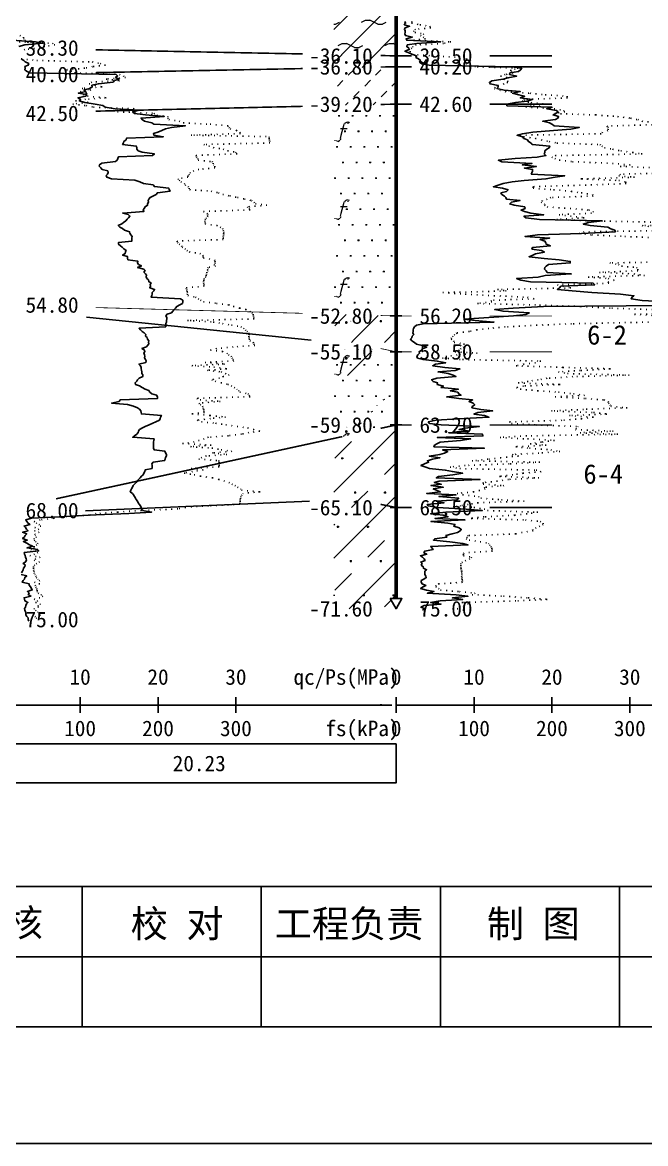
# Model space of a CAD drawing. Extents: x -37 to 3540, y -1485 to 297.
# Drawn here: x 2871.3 to 2951.3, y -1188 to -1044 of the extents above; entities that cross this region are included whole.
import ezdxf
from ezdxf.enums import TextEntityAlignment as Align

# ---------------------------------------------------------------- set-up
doc = ezdxf.new("R2010")
doc.units = 0
doc.linetypes.add('DOT', pattern=[6.35, 0, -6.35])
doc.layers.get('0').update_dxf_attribs({"linetype": 'CONTINUOUS'})
for name, color, linetype in [('CURVE', 200, 'CONTINUOUS'), ('FRAME', 7, 'CONTINUOUS'), ('HOLE', 41, 'CONTINUOUS'), ('RULER', 7, 'CONTINUOUS'), ('STRATUM', 241, 'CONTINUOUS')]:
    doc.layers.add(name, color=color, linetype=linetype)
doc.layers.add('HATCH', color=7, linetype='CONTINUOUS', lineweight=13)
doc.styles.add('ST', font='')
doc.styles.get('ST').set_extended_font_data('SimSun')
pattern_1 = [(45, (2352.4367, -1188), (-4.24264, 4.24264), [10, 0]), (45, (2353.4977, -1191.182), (-2.12132, 6.36396), [3, -3])]
pattern_2 = [(82.875, (2351.602, -1189.206), (0.0003693, 10.0001764), [0.08929, -80.53371]), (143.13, (2351.703, -1189.2818), (-29.999964, 20.0000536), [0.12627, -49.87373]), (172.875, (2351.8803, -1189.304), (-70.0002457, 9.9996603), [0.17857, -80.44443]), (206.565, (2352.0587, -1189.2147), (-9.999705, -9.999687), [0.19954, -22.16046]), (243.435, (2352.148, -1189.0363), (9e-06, -9.999696), [0.19954, -22.16146]), (255.964, (2352.2373, -1188.679), (-0.0002, -9.999501), [0.36813, -40.86287]), (255.964, (2352.5473, -1187.439), (-0.0002, -9.999501), [1.27838, -39.95262]), (255.964, (2352.6158, -1187.165), (-0.0002, -9.999501), [0.28235, -40.94865]), (216.87, (2352.806, -1186.9108), (-9.999982, -10.000018), [0.12627, -49.87373]), (243.435, (2352.705, -1186.9865), (9e-06, -9.999696), [0.19954, -22.16146]), (206.565, (2352.9845, -1186.8215), (-9.999705, -9.999687), [0.19954, -22.16046]), (172.875, (2353.1617, -1186.8437), (-70.0002457, 9.9996603), [0.17857, -80.44443]), (143.13, (2353.2627, -1186.9194), (-29.999964, 20.0000536), [0.12627, -49.87373]), (82.875, (2353.2516, -1187.008), (0.0003693, 10.0001764), [0.08929, -80.53371]), (0, (2352.107, -1187.66), (0, 10), [0.89286, -9.10714]), (0, (2352.4617, -1188), (1, 2), [0, -1.75]), (0, (2352.4367, -1187.975), (1, 2), [0, -1.75]), (0, (2352.4367, -1188), (1, 2), [0, -1.75]), (0, (2352.4117, -1188), (1, 2), [0, -1.75]), (0, (2352.4367, -1188.025), (1, 2), [0, -1.75])]
pattern_3 = [(82.875, (2350.6005, -1190.6533), (0.000812, 22.000388), [0.19644, -177.17416]), (143.13, (2350.8228, -1190.82), (-65.99992, 44.000118), [0.2778, -109.7222]), (172.875, (2351.2126, -1190.8687), (-154.00054, 21.999253), [0.39285, -176.97775]), (206.565, (2351.605, -1190.672), (-21.99935, -21.99931), [0.439, -48.753]), (243.435, (2351.802, -1190.28), (2e-05, -21.99933), [0.439, -48.7552]), (255.964, (2351.998, -1189.494), (-0.00044, -21.998903), [0.8099, -89.8983]), (255.964, (2352.68, -1186.7656), (-0.00044, -21.998903), [2.81244, -87.89576]), (255.964, (2352.8307, -1186.163), (-0.00044, -21.998903), [0.6212, -90.087]), (216.87, (2353.2493, -1185.6037), (-21.99996, -22.00004), [0.2778, -109.7222]), (243.435, (2353.027, -1185.77), (2e-05, -21.99933), [0.439, -48.7552]), (206.565, (2353.642, -1185.407), (-21.99935, -21.99931), [0.439, -48.753]), (172.875, (2354.0317, -1185.456), (-154.00054, 21.999253), [0.39285, -176.97775]), (143.13, (2354.254, -1185.6228), (-65.99992, 44.000118), [0.2778, -109.7222]), (82.875, (2354.2296, -1185.8177), (0.000812, 22.000388), [0.19644, -177.17416]), (0, (2351.711, -1187.252), (0, 22), [1.9643, -20.0357]), (0, (2352.4917, -1188), (2.2, 4.4), [0, -3.85]), (0, (2352.4367, -1187.945), (2.2, 4.4), [0, -3.85]), (0, (2352.4367, -1188), (2.2, 4.4), [0, -3.85]), (0, (2352.3817, -1188), (2.2, 4.4), [0, -3.85]), (0, (2352.4367, -1188.055), (2.2, 4.4), [0, -3.85])]

# ---------------------------------------------------------------- blocks, each defined once
blk = doc.blocks.new('图签_A3长')
for p, q in [((0, 18), (-380, 18)), ((-119, 0), (-119, 18)), ((-96, 0), (-96, 18)), ((-73, 0), (-73, 18)), ((-50, 0), (-50, 18)), ((-320, 9), (0, 9)), ((-380, 0), (0, 0))]:
    blk.add_line(p, q)
at = {"style": 'ST'}
for s, p in [('审 核', (-129.99, 13.36)), ('校 对', (-106.8, 13.23)), ('工程负责', (-84.71, 13.23)), ('制 图', (-61.06, 13.23))]:
    blk.add_text(s, height=3.5, dxfattribs=at).set_placement(p, align=Align.MIDDLE_CENTER)
for tag, p in [('01＿单位名称', (-349.98, 8.36)), ('02＿工程名称', (-271.3, 5.16)), ('04＿工程编号', (-176.51, 4.65)), ('05＿日期', (-35.59, 4.65)), ('06＿图号', (-11.16, 4.91))]:
    blk.add_attdef(tag, text='', height=3.5, dxfattribs=at).set_placement(p, align=Align.MIDDLE_CENTER)
at = {"style": 'ST', "width": 0.85}
blk.add_attdef('03＿图件名称', text='', height=3, dxfattribs=at).set_placement((-205.49, 5.05), align=Align.MIDDLE_CENTER)
blk = doc.blocks.new('Arrow')
for points in [[(-3.984779, 0.348623), (0, 0), (-3.189535, 0)], [(-3.189535, 0), (0, 0), (-3.984779, -0.348623)]]:
    blk.add_solid(points)

msp = doc.modelspace()

# ---------------------------------------------------------------- hatches: boundary and pattern name
at = {"layer": 'HATCH'}
h = msp.add_hatch(dxfattribs=at)
h.set_pattern_fill('YNNT', color=251, style=0)
h.set_pattern_definition([(45, (2352.4367, -1188), (-2.12132, 2.12132), [10, 0]), (26.565, (2353.5108, -1188.2536), (5.999823, 5.999812), [0.567, -12.849]), (0, (2352.944, -1188.2536), (0, 6), [0.567, -5.433]), (26.565, (2350.8554, -1188), (5.999823, 5.999812), [0.567, -12.849]), (0, (2351.3625, -1187.7464), (0, 6), [0.567, -5.433]), (153.435, (2352.9438, -1188.2536), (-5.999818, -5e-06), [1.134, -12.2826]), (26.565, (2356.5108, -1185.2536), (5.999823, 5.999812), [0.567, -12.849]), (0, (2355.944, -1185.2536), (0, 6), [0.567, -5.433]), (26.565, (2353.8554, -1185), (5.999823, 5.999812), [0.567, -12.849]), (0, (2354.3625, -1184.7464), (0, 6), [0.567, -5.433]), (153.435, (2355.9438, -1185.2536), (-5.999818, -5e-06), [1.134, -12.2826])])
h.paths.add_polyline_path([(2919.28, -1034.71), (2911.28, -1035.66), (2911.28, -1048.15), (2919.28, -1048.32)])
h.paths.add_polyline_path([(2907.21, -1049.8), (2916.77, -1049.8), (2916.77, -1046.87), (2907.21, -1046.87)], flags=9)
h.paths.add_polyline_path([(2907.21, -1036.2), (2916.77, -1036.2), (2916.77, -1033.27), (2907.21, -1033.27)], flags=9)
h = msp.add_hatch(dxfattribs=at)
h.set_pattern_fill('FZNT', color=32, style=0)
h.set_pattern_definition(pattern_1)
h.paths.add_polyline_path([(2919.28, -1048.32), (2911.28, -1048.15), (2911.28, -1049.87), (2919.28, -1049.72)])
h.paths.add_polyline_path([(2907.21, -1051.2), (2916.77, -1051.2), (2916.77, -1048.27), (2907.21, -1048.27)], flags=9)
h.paths.add_polyline_path([(2907.21, -1049.8), (2916.77, -1049.8), (2916.77, -1046.87), (2907.21, -1046.87)], flags=9)
h = msp.add_hatch(dxfattribs=at)
h.set_pattern_fill('NZFT', color=52, style=0)
h.set_pattern_definition([(45, (2352.4367, -1188), (-6e-07, 6.999982), [0.9473, -8.9522]), (45, (2353.8367, -1186.6), (-6e-07, 6.999982), [0.9869, -8.9126]), (45, (2355.2367, -1185.2), (-6e-07, 6.999982), [1.06018, -8.83931]), (45, (2356.6367, -1183.8), (-6e-07, 6.999982), [0.94918, -8.95032]), (45, (2358.0367, -1182.4), (-6e-07, 6.999982), [1.0365, -8.86299]), (45, (2355.9367, -1188), (-6e-07, 6.999982), [1.01335, -8.88615]), (45, (2357.3367, -1186.6), (-6e-07, 6.999982), [1.07896, -12.12037]), (45, (2358.7367, -1185.2), (-6e-07, 6.999982), [0.99882, -8.90067]), (45, (2353.1367, -1183.8), (-4e-07, 6.999982), [1.05533, -8.844165]), (45, (2354.5367, -1182.4), (-4e-07, 6.999982), [1.0365, -8.86299])])
h.paths.add_polyline_path([(2919.28, -1049.72), (2911.28, -1049.87), (2911.28, -1054.7), (2919.28, -1054.52)])
h.paths.add_polyline_path([(2907.21, -1056), (2916.77, -1056), (2916.77, -1053.07), (2907.21, -1053.07)], flags=9)
h.paths.add_polyline_path([(2907.21, -1051.2), (2916.77, -1051.2), (2916.77, -1048.27), (2907.21, -1048.27)], flags=9)
h = msp.add_hatch(dxfattribs=at)
h.set_pattern_fill('FS', color=142, style=0)
h.set_pattern_definition(pattern_2)
h.paths.add_polyline_path([(2919.28, -1054.52), (2911.28, -1054.7), (2911.28, -1081.49), (2919.28, -1081.72)])
h.paths.add_polyline_path([(2917.61, -1085.04), (2944.28, -1085.04), (2944.28, -1080.09), (2917.61, -1080.09)], flags=9)
h.paths.add_polyline_path([(2909.82, -1084.46), (2916.41, -1084.46), (2916.41, -1080.79), (2909.82, -1080.79)], flags=9)
h.paths.add_polyline_path([(2907.21, -1083.2), (2916.77, -1083.2), (2916.77, -1080.27), (2907.21, -1080.27)], flags=9)
h.paths.add_polyline_path([(2907.21, -1056), (2916.77, -1056), (2916.77, -1053.07), (2907.21, -1053.07)], flags=9)
h = msp.add_hatch(dxfattribs=at)
h.set_pattern_fill('FZNT', color=32, style=0)
h.set_pattern_definition(pattern_1)
h.paths.add_polyline_path([(2919.28, -1081.72), (2911.28, -1081.49), (2911.28, -1084.64), (2919.28, -1086.32)])
h.paths.add_polyline_path([(2917.61, -1085.04), (2944.28, -1085.04), (2944.28, -1080.09), (2917.61, -1080.09)], flags=9)
h.paths.add_polyline_path([(2909.82, -1084.46), (2916.41, -1084.46), (2916.41, -1080.79), (2909.82, -1080.79)], flags=9)
h.paths.add_polyline_path([(2907.21, -1087.8), (2916.77, -1087.8), (2916.77, -1084.87), (2907.21, -1084.87)], flags=9)
h.paths.add_polyline_path([(2907.21, -1083.2), (2916.77, -1083.2), (2916.77, -1080.27), (2907.21, -1080.27)], flags=9)
h = msp.add_hatch(dxfattribs=at)
h.set_pattern_fill('FS', color=32, scale=2.2, style=0)
h.set_pattern_definition(pattern_3)
h.paths.add_polyline_path([(2919.28, -1081.72), (2911.28, -1081.49), (2911.28, -1084.64), (2919.28, -1086.32)])
h.paths.add_polyline_path([(2917.61, -1085.04), (2944.28, -1085.04), (2944.28, -1080.09), (2917.61, -1080.09)], flags=9)
h.paths.add_polyline_path([(2909.82, -1084.46), (2916.41, -1084.46), (2916.41, -1080.79), (2909.82, -1080.79)], flags=9)
h.paths.add_polyline_path([(2907.21, -1087.8), (2916.77, -1087.8), (2916.77, -1084.87), (2907.21, -1084.87)], flags=9)
h.paths.add_polyline_path([(2907.21, -1083.2), (2916.77, -1083.2), (2916.77, -1080.27), (2907.21, -1080.27)], flags=9)
h = msp.add_hatch(dxfattribs=at)
h.set_pattern_fill('FS', color=142, style=0)
h.set_pattern_definition(pattern_2)
h.paths.add_polyline_path([(2919.28, -1086.32), (2911.28, -1084.64), (2911.28, -1097.45), (2919.28, -1095.72)])
h.paths.add_polyline_path([(2907.21, -1097.2), (2916.77, -1097.2), (2916.77, -1094.27), (2907.21, -1094.27)], flags=9)
h.paths.add_polyline_path([(2907.21, -1087.8), (2916.77, -1087.8), (2916.77, -1084.87), (2907.21, -1084.87)], flags=9)
h = msp.add_hatch(dxfattribs=at)
h.set_pattern_fill('SZFT', color=142, scale=2.2, style=0)
h.set_pattern_definition([(45, (2352.437, -1188), (-2e-06, 15.39996), [4.3383, -17.44058]), (45, (2358.625, -1181.777), (-2e-06, 15.39996), [4.38607, -17.39282]), (45, (2363.585, -1176.819), (-2e-06, 15.39996), [3.98994, -17.78894]), (26.565, (2352.437, -1180.3), (15.4, 15.4), [0.2123, -34.22315]), (36.8699, (2353.9767, -1178.76), (15.4, 15.4), [0.43504, -76.56496]), (315, (2360.137, -1172.653), (15.39996, 3e-06), [0.0727, -21.70617]), (26.565, (2360.137, -1188), (15.4, 15.4), [0.31845, -34.117]), (26.565, (2361.677, -1186.46), (15.4, 15.4), [0.2316, -34.20383]), (90, (2362.447, -1185.69), (-15.4, -1e-06), [0.0633, -15.3367]), (26.565, (2363.217, -1184.92), (15.4, 15.4), [0.2002, -68.6707]), (36.8699, (2364.7567, -1183.38), (15.4, 15.4), [0.24352, -76.75648]), (45, (2366.297, -1181.84), (-5e-07, 15.39996), [0.24005, -21.53884]), (315, (2367.648, -1180.195), (15.39996, 3e-06), [0.0727, -21.70617]), (36.8699, (2355.5167, -1177.22), (15.4, 15.4), [0.22493, -76.77507]), (53.1301, (2357.0567, -1175.68), (30.8, 46.2), [0.29564, -76.70436]), (53.1301, (2358.5967, -1174.14), (30.8, 46.2), [0.27774, -76.72226])])
h.paths.add_polyline_path([(2919.28, -1086.32), (2911.28, -1084.64), (2911.28, -1097.45), (2919.28, -1095.72)])
h.paths.add_polyline_path([(2907.21, -1097.2), (2916.77, -1097.2), (2916.77, -1094.27), (2907.21, -1094.27)], flags=9)
h.paths.add_polyline_path([(2907.21, -1087.8), (2916.77, -1087.8), (2916.77, -1084.87), (2907.21, -1084.87)], flags=9)
h = msp.add_hatch(dxfattribs=at)
h.set_pattern_fill('FZNT', color=32, style=0)
h.set_pattern_definition(pattern_1)
h.paths.add_polyline_path([(2919.28, -1095.72), (2911.28, -1097.45), (2911.28, -1104.7), (2919.28, -1106.32)])
h.paths.add_polyline_path([(2917.61, -1105.18), (2944.28, -1105.18), (2944.28, -1100.23), (2917.61, -1100.23)], flags=9)
h.paths.add_polyline_path([(2909.82, -1104.6), (2916.41, -1104.6), (2916.41, -1100.93), (2909.82, -1100.93)], flags=9)
h.paths.add_polyline_path([(2907.21, -1107.8), (2916.77, -1107.8), (2916.77, -1104.87), (2907.21, -1104.87)], flags=9)
h.paths.add_polyline_path([(2907.21, -1097.2), (2916.77, -1097.2), (2916.77, -1094.27), (2907.21, -1094.27)], flags=9)
h = msp.add_hatch(dxfattribs=at)
h.set_pattern_fill('FS', color=32, scale=2.2, style=0)
h.set_pattern_definition(pattern_3)
h.paths.add_polyline_path([(2919.28, -1095.72), (2911.28, -1097.45), (2911.28, -1104.7), (2919.28, -1106.32)])
h.paths.add_polyline_path([(2917.61, -1105.18), (2944.28, -1105.18), (2944.28, -1100.23), (2917.61, -1100.23)], flags=9)
h.paths.add_polyline_path([(2909.82, -1104.6), (2916.41, -1104.6), (2916.41, -1100.93), (2909.82, -1100.93)], flags=9)
h.paths.add_polyline_path([(2907.21, -1107.8), (2916.77, -1107.8), (2916.77, -1104.87), (2907.21, -1104.87)], flags=9)
h.paths.add_polyline_path([(2907.21, -1097.2), (2916.77, -1097.2), (2916.77, -1094.27), (2907.21, -1094.27)], flags=9)
h = msp.add_hatch(dxfattribs=at)
h.set_pattern_fill('FZNT', color=32, style=0)
h.set_pattern_definition(pattern_1)
h.paths.add_polyline_path([(2919.28, -1106.32), (2911.28, -1104.7), (2911.28, -1119.32), (2919.28, -1119.32), (2918.53, -1118.02), (2919.28, -1118.02)])
h.paths.add_polyline_path([(2907.21, -1120.8), (2916.77, -1120.8), (2916.77, -1117.87), (2907.21, -1117.87)], flags=9)
h.paths.add_polyline_path([(2907.21, -1107.8), (2916.77, -1107.8), (2916.77, -1104.87), (2907.21, -1104.87)], flags=9)
h = msp.add_hatch(dxfattribs=at)
h.set_pattern_fill('FS', color=32, scale=2.2, style=0)
h.set_pattern_definition(pattern_3)
h.paths.add_polyline_path([(2919.28, -1106.32), (2911.28, -1104.7), (2911.28, -1119.32), (2919.28, -1119.32), (2918.53, -1118.02), (2919.28, -1118.02)])
h.paths.add_polyline_path([(2907.21, -1120.8), (2916.77, -1120.8), (2916.77, -1117.87), (2907.21, -1117.87)], flags=9)
h.paths.add_polyline_path([(2907.21, -1107.8), (2916.77, -1107.8), (2916.77, -1104.87), (2907.21, -1104.87)], flags=9)

# ---------------------------------------------------------------- linework, layer by layer
at = {"layer": 'CURVE', "color": 30, "linetype": 'Continuous'}
for points in [[(2920.41, -1043.91), (2920.49, -1044.12), (2920.33, -1044.32), (2921, -1044.51), (2920.42, -1044.72), (2920.34, -1044.91), (2920.43, -1045.12), (2920.43, -1045.32), (2920.39, -1045.51), (2920.47, -1045.72), (2921.35, -1045.91), (2920.56, -1046.12), (2920.65, -1046.32), (2925, -1046.51), (2921.93, -1046.72), (2920.71, -1046.91), (2920.65, -1047.12), (2920.89, -1047.32), (2920.96, -1047.51), (2920.41, -1047.72), (2920.91, -1047.91), (2921.29, -1048.12), (2921.88, -1048.32), (2921.81, -1048.51), (2922.13, -1048.72), (2922.4, -1048.91), (2922.28, -1049.12), (2922.57, -1049.32), (2923.53, -1049.51), (2934.07, -1049.72), (2935.41, -1049.91), (2935.26, -1050.12), (2934.98, -1050.32), (2933.89, -1050.51), (2933.85, -1050.72), (2934.77, -1050.91), (2933.61, -1051.12), (2933, -1051.32), (2931.57, -1051.51), (2931.26, -1051.72), (2931.35, -1051.91), (2932.37, -1052.12), (2932.39, -1052.32), (2932.21, -1052.51), (2933.15, -1052.72), (2935.21, -1052.91), (2934.22, -1053.12), (2935.02, -1053.32), (2935.77, -1053.51), (2935.21, -1053.72), (2936.74, -1053.91), (2936.1, -1054.12), (2934.59, -1054.32), (2933.51, -1054.52), (2933.5, -1054.72), (2939.3, -1054.91), (2938.62, -1055.12), (2939.85, -1055.32), (2940.08, -1055.51), (2939.8, -1055.72), (2939.43, -1055.91), (2940.13, -1056.12), (2940.05, -1056.32), (2939.74, -1056.51), (2938.11, -1056.72), (2938.97, -1056.91), (2939.37, -1057.12), (2939.56, -1057.32), (2942.79, -1057.51), (2941.72, -1057.72), (2939.48, -1057.91), (2936.83, -1058.12), (2935.49, -1058.32), (2934.81, -1058.51), (2935.52, -1058.72), (2935.68, -1058.91), (2936.13, -1059.12), (2936.27, -1059.32), (2936.6, -1059.51), (2936.75, -1059.72), (2939, -1059.91), (2938.92, -1060.12), (2938.64, -1060.32), (2938.38, -1060.51), (2938.37, -1060.72), (2938.28, -1060.91), (2938.51, -1061.12), (2937.39, -1061.32), (2934.58, -1061.51), (2932.41, -1061.72), (2932.86, -1061.91), (2936.71, -1062.12), (2935.46, -1062.32), (2937.29, -1062.51), (2935.74, -1062.72), (2936.79, -1062.91), (2936.77, -1063.12), (2936.68, -1063.32), (2936.63, -1063.51), (2940.93, -1063.72), (2939.71, -1063.91), (2938.51, -1064.12), (2935.7, -1064.32), (2934.19, -1064.51), (2933.02, -1064.72), (2932.37, -1064.91), (2931.76, -1065.12), (2932.95, -1065.32), (2933.66, -1065.51), (2933.44, -1065.72), (2932.74, -1065.91), (2932.83, -1066.12), (2933.18, -1066.32), (2933.37, -1066.51), (2933.43, -1066.72), (2935.19, -1066.91), (2934.08, -1067.12), (2933.87, -1067.32), (2934.44, -1067.51), (2935.79, -1067.72), (2935.84, -1067.91), (2935.32, -1068.12), (2935.78, -1068.32), (2936.59, -1068.51), (2938.22, -1068.72), (2935.68, -1068.91), (2935.93, -1069.12), (2937.7, -1069.32), (2945.73, -1069.51), (2943.97, -1069.72), (2943.3, -1069.91), (2944.2, -1070.12), (2946.44, -1070.32), (2946.83, -1070.51), (2947.34, -1070.72), (2947.43, -1070.91), (2943.06, -1071.12), (2937.42, -1071.32), (2935.84, -1071.51), (2938.97, -1071.72), (2937.75, -1071.91), (2938.39, -1072.12), (2938.49, -1072.32), (2938.55, -1072.51), (2939.09, -1072.72), (2936.79, -1072.91), (2936.72, -1073.12), (2937.93, -1073.32), (2938.31, -1073.51), (2937.16, -1073.72), (2936.84, -1073.91), (2936.34, -1074.12), (2938.29, -1074.32), (2940.19, -1074.51), (2941.63, -1074.72), (2941.63, -1074.91), (2938.85, -1075.12), (2938.56, -1075.32), (2938.36, -1075.51), (2938.34, -1075.72), (2938.55, -1075.91), (2938.69, -1076.12), (2941.76, -1076.32), (2938.43, -1076.51), (2937.53, -1076.72), (2934.75, -1076.91), (2935.29, -1077.12), (2936.55, -1077.32), (2944.58, -1077.51), (2944.77, -1077.72), (2940.43, -1077.91), (2940.25, -1078.12), (2939.98, -1078.32), (2941.87, -1078.51), (2944.42, -1078.72), (2948.08, -1078.91), (2949.8, -1079.12), (2949.58, -1079.32), (2949.45, -1079.51), (2950.85, -1079.72), (2954.14, -1079.91)], [(2870, -1046.3), (2872.98, -1046.5), (2873.91, -1046.7), (2871.62, -1046.9), (2870.86, -1047.1)], [(2871.15, -1048.7), (2871.49, -1048.9), (2871.67, -1049.1), (2872.12, -1049.3), (2872.05, -1049.5), (2871.63, -1049.7), (2871.64, -1049.9), (2871.61, -1050.1), (2871.84, -1050.3), (2872.26, -1050.5), (2883.32, -1050.7), (2883.51, -1050.9), (2883.27, -1051.1), (2883.71, -1051.3), (2883.13, -1051.5), (2882.95, -1051.7), (2881.06, -1051.9), (2880.23, -1052.1), (2880.26, -1052.3), (2879.94, -1052.5), (2879.2, -1052.7), (2879.45, -1052.9), (2878.46, -1053.1), (2879.57, -1053.3), (2879.43, -1053.5), (2878.43, -1053.7), (2878.76, -1053.9), (2878.61, -1054.1), (2879.3, -1054.3), (2880.64, -1054.5), (2881.64, -1054.7), (2881.93, -1054.9), (2883.23, -1055.1), (2886.32, -1055.3), (2885.44, -1055.5), (2885.71, -1055.7), (2887.09, -1055.9), (2889.5, -1056.1), (2886.53, -1056.3), (2886.67, -1056.5), (2886.97, -1056.7), (2887.93, -1056.9), (2888.17, -1057.1), (2892.23, -1057.3), (2890.46, -1057.5), (2889.68, -1057.7), (2889.18, -1057.9), (2888.7, -1058.1), (2888.12, -1058.3), (2888.16, -1058.5), (2889.38, -1058.7), (2884.66, -1058.9), (2884.64, -1059.1), (2884.34, -1059.3), (2884.26, -1059.5), (2884.17, -1059.7), (2885.91, -1059.9), (2886, -1060.1), (2885.98, -1060.3), (2886.18, -1060.5), (2886.68, -1060.7), (2888.24, -1060.9), (2888, -1061.1), (2883.62, -1061.3), (2883.55, -1061.5), (2883.45, -1061.7), (2883.27, -1061.9), (2881.48, -1062.1), (2881.21, -1062.3), (2881.16, -1062.5), (2881.35, -1062.7), (2881.52, -1062.9), (2882.25, -1063.1), (2882.31, -1063.3), (2882.22, -1063.5), (2882.07, -1063.7), (2882.16, -1063.9), (2882.73, -1064.1), (2885.73, -1064.3), (2886.38, -1064.5), (2886.86, -1064.7), (2888.07, -1064.9), (2888.25, -1065.1), (2890.08, -1065.3), (2890.12, -1065.5), (2890.26, -1065.7), (2888.64, -1065.9), (2888.46, -1066.1), (2888.14, -1066.3), (2887.69, -1066.5), (2887.52, -1066.7), (2887.46, -1066.9), (2887.47, -1067.1), (2887.37, -1067.3), (2887.38, -1067.5), (2887.06, -1067.7), (2886.92, -1067.9), (2886.82, -1068.1), (2886.89, -1068.3), (2884.19, -1068.5), (2884.88, -1068.7), (2885.1, -1068.9), (2884.91, -1069.1), (2884.77, -1069.3), (2884.58, -1069.5), (2884.29, -1069.7), (2884.05, -1069.9), (2883.6, -1070.1), (2883.82, -1070.3), (2884.15, -1070.5), (2884.41, -1070.7), (2885.07, -1070.9), (2885.11, -1071.1), (2885.24, -1071.3), (2885.37, -1071.5), (2885.35, -1071.7), (2885.35, -1071.9), (2885.35, -1072.1), (2883.62, -1072.3), (2883.65, -1072.5), (2883.89, -1072.7), (2884.1, -1072.9), (2884.34, -1073.1), (2884.61, -1073.3), (2884.53, -1073.5), (2884.49, -1073.7), (2884.16, -1073.9), (2884.8, -1074.1), (2884.81, -1074.3), (2884.84, -1074.5), (2886.12, -1074.7), (2886.09, -1074.9), (2886.19, -1075.1), (2886.57, -1075.3), (2886.09, -1075.5), (2886.87, -1075.7), (2887.05, -1075.9), (2886.91, -1076.1), (2887.09, -1076.3), (2887.23, -1076.5), (2887.17, -1076.7), (2887.29, -1076.9), (2887.47, -1077.1), (2887.53, -1077.3), (2887.82, -1077.5), (2887.7, -1077.7), (2887.73, -1077.9), (2887.65, -1078.1), (2888.26, -1078.3), (2888.16, -1078.5), (2887.97, -1078.7), (2887.97, -1078.9), (2887.91, -1079.1), (2887.82, -1079.3), (2891.6, -1079.5), (2891.89, -1079.7), (2891.89, -1079.9), (2891.86, -1080.1), (2891.51, -1080.3), (2891.12, -1080.5), (2890.94, -1080.7), (2890.79, -1080.9), (2890.6, -1081.1), (2890.43, -1081.3), (2889.87, -1081.5), (2889.72, -1081.7), (2889.84, -1081.9), (2889.85, -1082.1), (2889.81, -1082.3), (2889.78, -1082.5), (2889.72, -1082.7), (2889.72, -1082.9), (2889.71, -1083.1), (2886.27, -1083.3), (2886.48, -1083.5), (2886.69, -1083.7), (2886.94, -1083.9), (2887.14, -1084.1), (2887.11, -1084.3), (2887.32, -1084.5), (2887.38, -1084.7), (2887.54, -1084.9), (2887.5, -1085.1), (2887.55, -1085.3), (2887.37, -1085.5), (2887.23, -1085.7), (2886.64, -1085.9), (2886.96, -1086.1), (2887.02, -1086.3), (2886.9, -1086.5), (2886.98, -1086.7), (2887.02, -1086.9), (2886.98, -1087.1), (2887.09, -1087.3), (2887.18, -1087.5), (2887.13, -1087.7), (2886.25, -1087.9), (2886.43, -1088.1), (2886.54, -1088.3), (2886.56, -1088.5), (2886.61, -1088.7), (2886.65, -1088.9), (2886.62, -1089.1), (2886.77, -1089.3), (2886.75, -1089.5), (2886.29, -1089.7), (2886.06, -1089.9), (2885.99, -1090.1), (2885.76, -1090.3), (2885.8, -1090.5), (2886.35, -1090.7), (2886.69, -1090.9), (2887.08, -1091.1), (2887.51, -1091.3), (2887.68, -1091.5), (2887.91, -1091.7), (2888.52, -1091.9), (2888.66, -1092.1), (2888.65, -1092.3), (2883.87, -1092.5), (2883.72, -1092.7), (2882.74, -1092.9), (2884.78, -1093.1), (2885.57, -1093.3), (2886.08, -1093.5), (2886.34, -1093.7), (2886.5, -1093.9), (2886.56, -1094.1), (2886.57, -1094.3), (2889.14, -1094.5), (2889.02, -1094.7), (2888.98, -1094.9), (2888.88, -1095.1), (2888.44, -1095.3), (2888.05, -1095.5), (2887.59, -1095.7), (2887.05, -1095.9), (2886.7, -1096.1), (2886.33, -1096.3), (2886.22, -1096.5), (2886.16, -1096.7), (2885.97, -1096.9), (2885.7, -1097.1), (2885.47, -1097.3), (2888.21, -1097.5), (2888.16, -1097.7), (2888.15, -1097.9), (2888.12, -1098.1), (2888.13, -1098.3), (2888.12, -1098.5), (2888.12, -1098.7), (2888.2, -1098.9), (2889.6, -1099.1), (2889.65, -1099.3), (2889.79, -1099.5), (2889.8, -1099.7), (2889.69, -1099.9), (2889.64, -1100.1), (2889.55, -1100.3), (2888.08, -1100.5), (2887.93, -1100.7), (2887.97, -1100.9), (2887.96, -1101.1), (2887.94, -1101.3), (2887.06, -1101.5), (2887.03, -1101.7), (2886.89, -1101.9), (2886.8, -1102.1), (2886.57, -1102.3), (2886.42, -1102.5), (2886.22, -1102.7), (2886.04, -1102.9), (2885.9, -1103.1), (2885.67, -1103.3), (2885.51, -1103.5), (2885.45, -1103.7), (2885.3, -1103.9), (2885.24, -1104.1), (2885.14, -1104.3), (2885.42, -1104.5), (2885.56, -1104.7), (2885.69, -1104.9), (2885.81, -1105.1), (2885.91, -1105.3), (2886.07, -1105.5), (2886.15, -1105.7), (2886.31, -1105.9), (2886.45, -1106.1), (2886.56, -1106.3), (2886.58, -1106.5), (2886.72, -1106.7), (2887.88, -1106.9), (2884.97, -1107.1), (2879.76, -1107.3), (2876.03, -1107.5), (2872.46, -1107.7), (2871.74, -1107.9), (2871.88, -1108.1), (2872.01, -1108.3), (2872.27, -1108.5), (2871.51, -1108.7), (2871.7, -1108.9), (2871.83, -1109.1), (2872.02, -1109.3), (2871.33, -1109.5), (2871.86, -1109.7), (2871.65, -1109.9), (2871.56, -1110.1), (2871.32, -1110.3), (2871.92, -1110.5), (2871.42, -1110.7), (2871.86, -1110.9), (2872.21, -1111.1), (2872.63, -1111.3), (2871.91, -1111.5), (2873.24, -1111.7), (2873.39, -1111.9), (2871.54, -1112.1), (2871.59, -1112.3), (2871.65, -1112.5), (2871.71, -1112.7), (2871.78, -1112.9), (2871.82, -1113.1), (2871.71, -1113.3), (2871.38, -1113.5), (2871.64, -1113.7), (2871.6, -1113.9), (2871.46, -1114.1), (2871.38, -1114.3), (2871.31, -1114.5), (2871.19, -1114.7)], [(2959.42, -1080.32), (2938.21, -1080.51), (2934.31, -1080.72), (2931.95, -1080.91), (2933.02, -1081.12), (2936.36, -1081.32), (2935.92, -1081.51), (2934.36, -1081.72), (2931.2, -1081.91), (2927.98, -1082.12), (2929.43, -1082.32), (2931.83, -1082.51), (2922.73, -1082.72), (2921.91, -1082.91), (2921.62, -1083.12), (2921.53, -1083.32), (2921.48, -1083.51), (2921.48, -1083.72), (2921.44, -1083.91), (2921.54, -1084.12), (2921.32, -1084.32), (2921.28, -1084.51), (2921.12, -1084.72), (2921.3, -1084.91), (2921.62, -1085.12), (2921.9, -1085.32), (2922.64, -1085.51), (2923.22, -1085.72), (2922.75, -1085.91), (2922.53, -1086.12), (2922.23, -1086.32), (2922.28, -1086.51), (2922.06, -1086.72), (2921.93, -1086.91), (2922.03, -1087.12), (2922.73, -1087.32), (2924.56, -1087.51), (2925.64, -1087.72), (2924.32, -1087.91), (2923.99, -1088.12), (2925.52, -1088.32), (2927.47, -1088.51), (2926.87, -1088.72), (2924.67, -1088.91), (2925.94, -1089.12), (2926.58, -1089.32), (2926.96, -1089.51), (2924.52, -1089.72), (2923.82, -1089.91), (2924.02, -1090.12), (2924.6, -1090.32), (2924.55, -1090.51), (2925.35, -1090.72), (2925.04, -1090.91), (2927.28, -1091.12), (2926.22, -1091.32), (2927.19, -1091.51), (2927.34, -1091.72), (2927.61, -1091.91), (2925.78, -1092.12), (2927.34, -1092.32), (2929.09, -1092.51), (2928.64, -1092.72), (2929.19, -1092.91), (2929.38, -1093.12), (2929.1, -1093.32), (2929.01, -1093.51), (2930.14, -1093.72), (2931.68, -1093.91), (2929.77, -1094.12), (2929.27, -1094.32), (2930.63, -1094.51), (2931.19, -1094.72), (2927.19, -1094.91), (2924.43, -1095.12), (2923.4, -1095.32), (2923.56, -1095.51), (2925.04, -1095.72), (2929.97, -1095.91), (2928.08, -1096.12), (2927.37, -1096.32), (2928.68, -1096.51), (2926.03, -1096.72), (2930.38, -1096.91), (2930.42, -1097.12), (2924.56, -1097.32), (2928.86, -1097.51), (2927.53, -1097.71), (2924.95, -1097.92), (2924.49, -1098.12), (2924.19, -1098.32), (2924.13, -1098.51), (2930.62, -1098.71), (2925.25, -1098.92), (2925.91, -1099.12), (2925.48, -1099.32), (2924.89, -1099.51), (2923.53, -1099.71), (2924.89, -1099.92), (2923.95, -1100.12), (2923.29, -1100.32), (2923.44, -1100.51), (2922.94, -1100.71), (2922.46, -1100.92), (2923.08, -1101.12), (2923.56, -1101.32), (2925.59, -1101.51), (2926.51, -1101.71), (2927.83, -1101.92), (2926.54, -1102.12), (2924.71, -1102.32), (2924.43, -1102.51), (2930.06, -1102.71), (2924.81, -1102.92), (2924.17, -1103.12), (2925.08, -1103.32), (2923.75, -1103.51), (2925.32, -1103.71), (2924.05, -1103.92), (2924.53, -1104.12), (2924.94, -1104.32), (2923.22, -1104.51), (2926.97, -1104.71), (2924.77, -1104.92), (2927.32, -1105.12), (2927.09, -1105.32), (2924.43, -1105.51), (2925.43, -1105.71), (2923.28, -1105.92), (2923.4, -1106.12), (2924.59, -1106.32), (2928.27, -1106.51), (2930.34, -1106.71), (2925.68, -1106.92), (2923.7, -1107.12), (2925.3, -1107.32), (2925.94, -1107.51), (2924.28, -1107.71), (2928.12, -1107.92), (2923.74, -1108.12), (2925.91, -1108.32), (2926.85, -1108.51), (2926.67, -1108.71), (2927.39, -1108.92), (2927.63, -1109.12), (2927.51, -1109.32), (2927.15, -1109.51), (2926.47, -1109.71), (2925.68, -1109.92), (2925.79, -1110.12), (2924.24, -1110.32), (2924.07, -1110.51), (2926.19, -1110.71), (2927.85, -1110.92), (2928.49, -1111.12), (2923.73, -1111.32), (2923.85, -1111.51), (2924.02, -1111.71), (2922.96, -1111.92), (2922.85, -1112.12), (2923.22, -1112.32), (2922.4, -1112.51), (2922.67, -1112.71), (2922.88, -1112.92), (2922.99, -1113.12), (2922.45, -1113.32), (2922.6, -1113.51), (2922.5, -1113.71), (2922.76, -1113.92), (2922.78, -1114.12), (2923.18, -1114.32), (2922.95, -1114.51), (2922.98, -1114.71), (2922.97, -1114.92), (2923.09, -1115.12), (2923.15, -1115.32), (2922.82, -1115.51), (2922.49, -1115.71), (2922.49, -1115.92), (2922.6, -1116.12), (2923.11, -1116.32), (2922.76, -1116.51), (2922.41, -1116.71), (2923.16, -1116.92), (2924.16, -1117.12), (2923.28, -1117.32), (2926.97, -1117.51), (2928.5, -1117.71), (2926.5, -1117.92), (2927.83, -1118.12), (2924.93, -1118.32), (2923.7, -1118.51), (2925.06, -1118.71), (2922.89, -1118.92), (2922.47, -1119.12), (2923.01, -1119.32), (2922.66, -1119.51)], [(2871.12, -1114.9), (2871.86, -1115.1), (2871.61, -1115.3), (2871.58, -1115.5), (2871.41, -1115.7), (2871.26, -1115.9), (2872.16, -1116.1), (2872.18, -1116.3), (2872.32, -1116.5), (2872.45, -1116.7), (2872.57, -1116.9), (2871.94, -1117.1), (2872.18, -1117.3), (2872.04, -1117.5), (2872.39, -1117.7), (2871.52, -1117.9), (2871.58, -1118.1), (2871.6, -1118.3), (2872, -1118.5), (2871.83, -1118.7), (2871.73, -1118.9), (2871.71, -1119.1), (2871.57, -1119.3), (2871.61, -1119.5), (2871.69, -1119.7), (2871.72, -1119.9), (2871.76, -1120.1), (2871.85, -1120.3), (2872.03, -1120.5), (2872.04, -1120.7), (2872.13, -1120.9)]]:
    msp.add_lwpolyline(points, dxfattribs=at)
at = {"layer": 'CURVE', "color": 100, "linetype": 'DOT', "ltscale": 0.1}
for points in [[(2921.28, -1043.91), (2921.27, -1044.12), (2922.33, -1044.32), (2923.6, -1044.51), (2923.72, -1044.72), (2921.76, -1044.91), (2921.52, -1045.12), (2921.69, -1045.32), (2922.83, -1045.51), (2922.4, -1045.72), (2922.77, -1045.91), (2923.03, -1046.12), (2921.54, -1046.32), (2926.29, -1046.51), (2925.37, -1046.72), (2921.84, -1046.91), (2921.45, -1047.12), (2921.29, -1047.32), (2920.96, -1047.51), (2921.08, -1047.72), (2921.05, -1047.91), (2921.27, -1048.12), (2923.84, -1048.32), (2927.34, -1048.51), (2928.29, -1048.72), (2928.85, -1048.91), (2928.65, -1049.12), (2928.31, -1049.32), (2927.19, -1049.51), (2929.69, -1049.72), (2935.28, -1049.91), (2934.01, -1050.12), (2934.02, -1050.32), (2934.24, -1050.51), (2933.29, -1050.72), (2932.69, -1050.91), (2933.71, -1051.12), (2933.14, -1051.32), (2933.62, -1051.51), (2933.6, -1051.72), (2933.13, -1051.91), (2932.25, -1052.12), (2932, -1052.32), (2931.9, -1052.51), (2932.58, -1052.72), (2933.29, -1052.91), (2936.46, -1053.12), (2938.43, -1053.32), (2941.23, -1053.51), (2941.27, -1053.72), (2935.74, -1053.91), (2935.48, -1054.12), (2936.59, -1054.32), (2938.47, -1054.52), (2936.63, -1054.72), (2935.91, -1054.91), (2939.57, -1055.12), (2940.78, -1055.32), (2940.93, -1055.51), (2939.66, -1055.72), (2944.92, -1055.91), (2947.71, -1056.12), (2949.38, -1056.32), (2950.29, -1056.51), (2950.84, -1056.72), (2952.6, -1056.91)], [(2870.97, -1045.7), (2871.46, -1045.9), (2871.43, -1046.1), (2871.71, -1046.3), (2870.89, -1046.5), (2875.18, -1046.7), (2875.48, -1046.9), (2874.18, -1047.1), (2873.6, -1047.3), (2871.62, -1047.5), (2871.25, -1047.7)], [(2871.14, -1048.7), (2873.15, -1048.9), (2880.27, -1049.1), (2881.28, -1049.3), (2881.96, -1049.5), (2880.31, -1049.7), (2879.3, -1049.9), (2876.94, -1050.1), (2877.57, -1050.3), (2877.98, -1050.5), (2883.77, -1050.7), (2884.26, -1050.9), (2884.55, -1051.1), (2882.07, -1051.3), (2883.78, -1051.5), (2880.22, -1051.7), (2879.86, -1051.9), (2880.62, -1052.1), (2881.52, -1052.3), (2878.96, -1052.5), (2880.07, -1052.7), (2878.7, -1052.9), (2879.6, -1053.1), (2879.12, -1053.3), (2879.64, -1053.5), (2882.07, -1053.7), (2879.41, -1053.9), (2878.13, -1054.1), (2879.76, -1054.3), (2877.78, -1054.5), (2879.48, -1054.7), (2880.43, -1054.9), (2885.64, -1055.1), (2883.61, -1055.3), (2883.51, -1055.5), (2888.28, -1055.7), (2887.84, -1055.9), (2889.98, -1056.1), (2889.99, -1056.3), (2890.08, -1056.5), (2891.43, -1056.7), (2891.95, -1056.9), (2895.39, -1057.1), (2897.69, -1057.3), (2897.86, -1057.5), (2897.97, -1057.7), (2898.79, -1057.9), (2899.23, -1058.1), (2899.28, -1058.3), (2892.96, -1058.5), (2902.96, -1058.7), (2902.98, -1058.9), (2903.02, -1059.1), (2903.04, -1059.3), (2903.06, -1059.5), (2894.59, -1059.7), (2895.23, -1059.9), (2895.81, -1060.1), (2897.06, -1060.3), (2897.65, -1060.5), (2898.66, -1060.7), (2898.85, -1060.9), (2893.55, -1061.1), (2893.66, -1061.3), (2893.76, -1061.5), (2893.87, -1061.7), (2895.65, -1061.9), (2895.77, -1062.1), (2895.83, -1062.3), (2896.01, -1062.5), (2896, -1062.7), (2893.94, -1062.9), (2893.31, -1063.1), (2892.87, -1063.3), (2892.74, -1063.5), (2892.6, -1063.7), (2892.53, -1063.9), (2891.27, -1064.1), (2891.42, -1064.3), (2891.65, -1064.5), (2892.08, -1064.7), (2892.21, -1064.9), (2892.59, -1065.1), (2892.69, -1065.3), (2892.76, -1065.5), (2895.52, -1065.7), (2896.47, -1065.9), (2897.01, -1066.1), (2897.91, -1066.3), (2898.91, -1066.5), (2899.8, -1066.7), (2900.7, -1066.9), (2901.05, -1067.1), (2901.23, -1067.3), (2902.68, -1067.5), (2900.18, -1067.7), (2900.38, -1067.9), (2900.52, -1068.1), (2894.55, -1068.3), (2895.04, -1068.5), (2895.08, -1068.7), (2895.12, -1068.9), (2894.92, -1069.1), (2894.8, -1069.3), (2894.73, -1069.5), (2894.73, -1069.7), (2894.76, -1069.9), (2896.26, -1070.1), (2896.67, -1070.3), (2896.98, -1070.5), (2897.09, -1070.7), (2897.14, -1070.9), (2897.14, -1071.1), (2897.12, -1071.3), (2897.1, -1071.5), (2897.09, -1071.7), (2897.07, -1071.9), (2891.15, -1072.1), (2891.19, -1072.3), (2891.43, -1072.5), (2891.74, -1072.7), (2891.8, -1072.9), (2892.17, -1073.1), (2892.43, -1073.3), (2892.72, -1073.5), (2894.07, -1073.7), (2894.48, -1073.9), (2894.5, -1074.1), (2894.55, -1074.3), (2895.98, -1074.5), (2896.01, -1074.7), (2896.08, -1074.9), (2895.89, -1075.1), (2896.09, -1075.3), (2895.13, -1075.5), (2895.08, -1075.7), (2895.09, -1075.9), (2894.98, -1076.1), (2894.95, -1076.3), (2894.9, -1076.5), (2894.85, -1076.7), (2894.63, -1076.9), (2894.6, -1077.1), (2894.55, -1077.3), (2894.57, -1077.5), (2894.6, -1077.7), (2894.64, -1077.9), (2892.33, -1078.1), (2892.38, -1078.3), (2892.45, -1078.5), (2892.47, -1078.7), (2892.48, -1078.9), (2892.53, -1079.1), (2893.53, -1079.3), (2893.86, -1079.5), (2894.18, -1079.7), (2894.53, -1079.9), (2896.21, -1080.1), (2897.8, -1080.3), (2898.37, -1080.5), (2899.19, -1080.7), (2899.98, -1080.9), (2900.48, -1081.1), (2900.76, -1081.3), (2900.91, -1081.5), (2900.97, -1081.7), (2901, -1081.9), (2901.04, -1082.1), (2892.51, -1082.3), (2895.8, -1082.5), (2896.98, -1082.7), (2898.15, -1082.9), (2899.35, -1083.1), (2899.68, -1083.3), (2899.92, -1083.5), (2900.12, -1083.7), (2900.32, -1083.9), (2900.4, -1084.1), (2900.37, -1084.3), (2900.4, -1084.5), (2900.47, -1084.7), (2900.48, -1084.9), (2900.94, -1085.1), (2901.02, -1085.3), (2901.15, -1085.5), (2898.36, -1085.7), (2896.25, -1085.9), (2895.43, -1086.1), (2896.97, -1086.3), (2897.56, -1086.5), (2897.76, -1086.7), (2898.1, -1086.9), (2898.21, -1087.1), (2898.3, -1087.3), (2898.45, -1087.5), (2894.76, -1087.7), (2897.25, -1087.9), (2893.07, -1088.1), (2895.88, -1088.3), (2897.54, -1088.5), (2895.07, -1088.7), (2896.81, -1088.9), (2897.35, -1089.1), (2897.85, -1089.3), (2897.1, -1089.5), (2896.61, -1089.7), (2895.63, -1089.9), (2896.05, -1090.1), (2896.79, -1090.3), (2897.66, -1090.5), (2898.1, -1090.7), (2898.47, -1090.9), (2898.81, -1091.1), (2899.05, -1091.3), (2899.21, -1091.5), (2900.26, -1091.7), (2900.41, -1091.9), (2900.52, -1092.1), (2893.68, -1092.3), (2894.12, -1092.5), (2896.69, -1092.7), (2894, -1092.9), (2894.12, -1093.1), (2894.41, -1093.3), (2894.5, -1093.5), (2894.55, -1093.7), (2894.6, -1093.9), (2894.66, -1094.1), (2893.07, -1094.3), (2895.41, -1094.5), (2897.37, -1094.7), (2895.44, -1094.9), (2893.74, -1095.1), (2894.28, -1095.3), (2896.1, -1095.5), (2897.41, -1095.7), (2898.87, -1095.9), (2900.21, -1096.1), (2900.96, -1096.3), (2901.76, -1096.5), (2900.39, -1096.7), (2899.43, -1096.9), (2897.74, -1097.1), (2895.17, -1097.3), (2894.63, -1097.5), (2893.99, -1097.7), (2893.35, -1097.9), (2891.87, -1098.1), (2895.52, -1098.3), (2892.89, -1098.5), (2895.64, -1098.7), (2896.8, -1098.9), (2898.19, -1099.1), (2895.69, -1099.3), (2897.55, -1099.5), (2894.92, -1099.7), (2894.33, -1099.9), (2893.95, -1100.1), (2896.52, -1100.3), (2896.55, -1100.5), (2896.54, -1100.7), (2896.56, -1100.9), (2896.54, -1101.1), (2892.97, -1101.3), (2894.51, -1101.5), (2893.15, -1101.7), (2892.08, -1101.9), (2893.35, -1102.1), (2894.14, -1102.3), (2895.71, -1102.5), (2896.5, -1102.7), (2897.14, -1102.9), (2897.8, -1103.1), (2898.19, -1103.3), (2898.56, -1103.5), (2898.93, -1103.7), (2899.28, -1103.9), (2899.42, -1104.1), (2901.82, -1104.3), (2899.65, -1104.5), (2899.45, -1104.7), (2899.36, -1104.9), (2899.3, -1105.1), (2899.27, -1105.3), (2899.25, -1105.5), (2899.22, -1105.7), (2899.21, -1105.9), (2895.21, -1106.1), (2892.24, -1106.3), (2891.25, -1106.5), (2886.57, -1106.7), (2883.53, -1106.9), (2880.77, -1107.1), (2879.93, -1107.3), (2876.13, -1107.5), (2875.29, -1107.7), (2873.58, -1107.9), (2872.81, -1108.1), (2873.07, -1108.3), (2873.4, -1108.5), (2873.67, -1108.7), (2872.9, -1108.9), (2873.42, -1109.1), (2872.86, -1109.3), (2873.44, -1109.5), (2872.91, -1109.7), (2872.93, -1109.9), (2873.13, -1110.1), (2872.8, -1110.3), (2872.82, -1110.5), (2872.98, -1110.7), (2873.3, -1110.9), (2873.14, -1111.1), (2872.79, -1111.3), (2872.85, -1111.5), (2872.38, -1111.7), (2872.89, -1111.9), (2873.3, -1112.1), (2872.85, -1112.3), (2872.25, -1112.5), (2873.6, -1112.7), (2873.01, -1112.9), (2872.79, -1113.1), (2873.5, -1113.3), (2873.16, -1113.5), (2872.88, -1113.7), (2872.73, -1113.9), (2872.72, -1114.1), (2872.73, -1114.3), (2872.77, -1114.5), (2872.82, -1114.7), (2872.88, -1114.9), (2873.02, -1115.1), (2873.08, -1115.3), (2873.26, -1115.5), (2873.55, -1115.7), (2872.85, -1115.9), (2873.52, -1116.1), (2872.93, -1116.3), (2873.03, -1116.5), (2873.09, -1116.7), (2873.19, -1116.9), (2873.17, -1117.1), (2873.34, -1117.3), (2873.67, -1117.5), (2873.91, -1117.7), (2873.55, -1117.9), (2872.8, -1118.1), (2873.29, -1118.3), (2873, -1118.5), (2873.63, -1118.7), (2873.31, -1118.9), (2873.36, -1119.1), (2872.76, -1119.3), (2872.99, -1119.5), (2873.22, -1119.7), (2873.4, -1119.9), (2873.62, -1120.1), (2872.91, -1120.3), (2873.08, -1120.5), (2873.37, -1120.7), (2873.37, -1120.9)], [(2953.62, -1057.12), (2946.36, -1057.32), (2946.45, -1057.51), (2946.52, -1057.72), (2946.47, -1057.91), (2945.79, -1058.12), (2945.59, -1058.32), (2934.9, -1058.51), (2935.68, -1058.72), (2937.18, -1058.91), (2937.91, -1059.12), (2938.93, -1059.32), (2939.93, -1059.51), (2945.46, -1059.72), (2945.69, -1059.91), (2946.02, -1060.12), (2947.07, -1060.32), (2948.13, -1060.51), (2949.66, -1060.72), (2950.85, -1060.91), (2939.8, -1061.12), (2939.25, -1061.32), (2939.64, -1061.51), (2940.23, -1061.72), (2941.91, -1061.91), (2947.04, -1062.12), (2949.34, -1062.32), (2948.05, -1062.51), (2952.98, -1062.72)], [(2955.9, -1063.32), (2948.08, -1063.51), (2947.87, -1063.72), (2949.87, -1063.91), (2943.01, -1064.12), (2947.86, -1064.32), (2948.71, -1064.51), (2948.8, -1064.72), (2943.64, -1064.91), (2936.84, -1065.12), (2936.86, -1065.32), (2939.5, -1065.51), (2941.8, -1065.72), (2943.05, -1065.91), (2944.47, -1066.12), (2944.58, -1066.32), (2939.15, -1066.51), (2938.69, -1066.72), (2938.09, -1066.91), (2937.89, -1067.12), (2938.37, -1067.32), (2938.32, -1067.51), (2938.67, -1067.72), (2941.62, -1067.91), (2944, -1068.12), (2944.6, -1068.32), (2944.37, -1068.51), (2940.2, -1068.72), (2941.65, -1068.91), (2943.41, -1069.12), (2939.91, -1069.32), (2943.79, -1069.51), (2955.43, -1069.72)], [(2956.61, -1070.72), (2943.43, -1070.91), (2942.77, -1071.12), (2944.41, -1071.32), (2948.64, -1071.51), (2953.81, -1071.72)], [(2957.18, -1069.91), (2950.88, -1070.12), (2952.72, -1070.32)], [(2956.66, -1074.72), (2946.71, -1074.91), (2947.84, -1075.12), (2948.22, -1075.32), (2950.15, -1075.51), (2950.29, -1075.72), (2950.32, -1075.91), (2945.37, -1076.12), (2949.81, -1076.32), (2951.16, -1076.51), (2943.94, -1076.72), (2946.49, -1076.91), (2947.27, -1077.12), (2946.52, -1077.32), (2946.6, -1077.51), (2940, -1077.72), (2940.72, -1077.91), (2941.72, -1078.12), (2932.31, -1078.32), (2933.41, -1078.51), (2925.28, -1078.72), (2928.16, -1078.91), (2931.87, -1079.12), (2936.15, -1079.32), (2937.02, -1079.51), (2931.45, -1079.72), (2931.58, -1079.91), (2929.74, -1080.12), (2937.7, -1080.32), (2942.98, -1080.51), (2946.95, -1080.72), (2952.44, -1080.91)], [(2951.68, -1082.51), (2941.81, -1082.72), (2937.35, -1082.91), (2933.27, -1083.12), (2931.19, -1083.32), (2929.64, -1083.51), (2928.68, -1083.72), (2927.06, -1083.91), (2926.8, -1084.12), (2926.61, -1084.32), (2926.37, -1084.51), (2926.35, -1084.72), (2926.65, -1084.91), (2926.73, -1085.12), (2928.04, -1085.32), (2927.55, -1085.51), (2927.99, -1085.72), (2927.59, -1085.91), (2927.4, -1086.12), (2926.84, -1086.32), (2929.68, -1086.51), (2927.12, -1086.72), (2925.77, -1086.91), (2925.22, -1087.12), (2927.82, -1087.32), (2937.84, -1087.51), (2937.18, -1087.72), (2935.67, -1087.91), (2934.69, -1088.12), (2940.7, -1088.32), (2946.81, -1088.51), (2942.94, -1088.72), (2940.13, -1088.91), (2941.28, -1089.12), (2949.19, -1089.32), (2941.98, -1089.51), (2938.66, -1089.72), (2937.52, -1089.91), (2936.22, -1090.12), (2934.96, -1090.32), (2940.32, -1090.51), (2935.64, -1090.72), (2934.73, -1090.91), (2935.21, -1091.12), (2937.45, -1091.32), (2940.11, -1091.51), (2942.05, -1091.72), (2943.46, -1091.91), (2939.7, -1092.12), (2943.59, -1092.32), (2945.97, -1092.51), (2946.51, -1092.72), (2946.56, -1092.91), (2946.76, -1093.12), (2946.84, -1093.32), (2948.93, -1093.51), (2943.33, -1093.72), (2939.22, -1093.91), (2944.63, -1094.12), (2946.33, -1094.32), (2941.52, -1094.51), (2944.63, -1094.72), (2943.11, -1094.91), (2940.56, -1095.12), (2933.82, -1095.32), (2934.08, -1095.51), (2937.2, -1095.72), (2942.66, -1095.91), (2942.42, -1096.12), (2942.3, -1096.32), (2947.15, -1096.51), (2942.91, -1096.72), (2947.73, -1096.91), (2936.04, -1097.12), (2932.62, -1097.32), (2936.16, -1097.51), (2939.6, -1097.71), (2937.92, -1097.92), (2936.5, -1098.12), (2938.53, -1098.32), (2934.63, -1098.51), (2936.4, -1098.71), (2939.13, -1098.92), (2940.3, -1099.12), (2937.61, -1099.32), (2934.19, -1099.51), (2934.98, -1099.71), (2932.72, -1099.92), (2931.07, -1100.12), (2929.03, -1100.32), (2937.71, -1100.51), (2933.81, -1100.71), (2928.16, -1100.92), (2926.22, -1101.12), (2927.44, -1101.32), (2937.24, -1101.51), (2937.89, -1101.71), (2935.57, -1101.92), (2934.27, -1102.12), (2932.56, -1102.32), (2937.62, -1102.51), (2933.72, -1102.71), (2932.28, -1102.92), (2930.46, -1103.12), (2930.45, -1103.32), (2933.11, -1103.51), (2930.64, -1103.71), (2930.73, -1103.92), (2929.99, -1104.12), (2929.21, -1104.32), (2927.1, -1104.51), (2927.83, -1104.71), (2929.87, -1104.92), (2930.15, -1105.12), (2932.79, -1105.32), (2935.72, -1105.51), (2929.8, -1105.71), (2928.52, -1105.92), (2927.45, -1106.12), (2929.27, -1106.32), (2930.57, -1106.51), (2931.01, -1106.71), (2937.45, -1106.92), (2936.08, -1107.12), (2934.5, -1107.32), (2930.57, -1107.51), (2928.93, -1107.71), (2935.89, -1107.92), (2937.75, -1108.12), (2938.16, -1108.32), (2938.17, -1108.51), (2937.73, -1108.71), (2937.25, -1108.92), (2936.78, -1109.12), (2936.87, -1109.32), (2935.46, -1109.51), (2934.6, -1109.71), (2928.51, -1109.92), (2928.38, -1110.12), (2928.28, -1110.32), (2928.65, -1110.51), (2930.07, -1110.71), (2931.12, -1110.92), (2931.28, -1111.12), (2931.43, -1111.32), (2931.58, -1111.51), (2931.56, -1111.71), (2931.63, -1111.92), (2927.99, -1112.12), (2927.9, -1112.32), (2927.93, -1112.51), (2928.96, -1112.71), (2928.76, -1112.92), (2928.22, -1113.12), (2927.8, -1113.32), (2927.57, -1113.51), (2927.59, -1113.71), (2927.59, -1113.92), (2927.58, -1114.12), (2927.65, -1114.32), (2927.68, -1114.51), (2927.73, -1114.71), (2927.73, -1114.92), (2927.68, -1115.12), (2927.73, -1115.32), (2927.74, -1115.51), (2927.77, -1115.71), (2927.79, -1115.92), (2924.77, -1116.12), (2924.37, -1116.32), (2924.38, -1116.51), (2924.73, -1116.71), (2924.98, -1116.92), (2927.41, -1117.12), (2929.43, -1117.32), (2929.04, -1117.51), (2933.07, -1117.71), (2936.24, -1117.92), (2938.67, -1118.12), (2934.65, -1118.32), (2927.73, -1118.51), (2928.7, -1118.71), (2928, -1118.92), (2927.97, -1119.12), (2927.11, -1119.32), (2927.9, -1119.51)], [(2957.37, -1081.32), (2949.86, -1081.51), (2953.58, -1081.72)]]:
    msp.add_lwpolyline(points, dxfattribs=at)
at = {"layer": 'FRAME', "linetype": 'Continuous'}
msp.add_line((2160.07, -1173), (2997.96, -1173), dxfattribs=at)
at = {"layer": 'FRAME', "color": 245, "linetype": 'Continuous'}
msp.add_line((2140.07, -1188), (3017.96, -1188), dxfattribs=at)
at = {"layer": 'HOLE', "linetype": 'Continuous', "const_width": 0.5}
msp.add_lwpolyline([(2919.28, -969.32), (2919.28, -1118.02)], dxfattribs=at)
at = {"layer": 'HOLE', "linetype": 'Continuous'}
for points in [[(2918.53, -1048.32), (2920.03, -1048.32)], [(2918.53, -1049.72), (2920.03, -1049.72)], [(2918.53, -1054.52), (2920.03, -1054.52)], [(2918.53, -1081.72), (2920.03, -1081.72)], [(2918.53, -1086.32), (2920.03, -1086.32)], [(2918.53, -1095.72), (2920.03, -1095.72)], [(2918.53, -1106.32), (2920.03, -1106.32)]]:
    msp.add_lwpolyline(points, dxfattribs=at)
msp.add_lwpolyline([(2918.53, -1118.02), (2920.03, -1118.02), (2919.28, -1119.32)], close=True, dxfattribs=at)
at = {"layer": 'RULER', "linetype": 'Continuous'}
for points in [[(2878.71, -1131.68), (2878.71, -1130.68)], [(2888.71, -1131.68), (2888.71, -1130.68)], [(2898.71, -1131.68), (2898.71, -1130.68)], [(2919.28, -1131.68), (2919.28, -1130.68)], [(2929.28, -1131.68), (2929.28, -1130.68)], [(2939.28, -1131.68), (2939.28, -1130.68)], [(2949.28, -1131.68), (2949.28, -1130.68)], [(2868.71, -1131.68), (2918.71, -1131.68)], [(2878.71, -1131.68), (2878.71, -1132.68)], [(2888.71, -1131.68), (2888.71, -1132.68)], [(2898.71, -1131.68), (2898.71, -1132.68)], [(2919.28, -1131.68), (2989.28, -1131.68)], [(2919.28, -1131.68), (2919.28, -1132.68)], [(2929.28, -1131.68), (2929.28, -1132.68)], [(2939.28, -1131.68), (2939.28, -1132.68)], [(2949.28, -1131.68), (2949.28, -1132.68)], [(2868.71, -1136.68), (2919.28, -1136.68), (2919.28, -1141.68), (2868.71, -1141.68)]]:
    msp.add_lwpolyline(points, dxfattribs=at)
at = {"layer": 'STRATUM', "linetype": 'Continuous'}
for points, const_width in [([(2880.71, -1047.54), (2894, -1047.81), (2907.28, -1048.07)], 0.2), ([(2917.28, -1048.27), (2919.28, -1048.32), (2921.28, -1048.32)], 0.2), ([(2931.28, -1048.32), (2939.28, -1048.32)], 0.2), ([(2880.71, -1050.47), (2894, -1050.21), (2907.28, -1049.95)], 0.2), ([(2917.28, -1049.75), (2919.28, -1049.72), (2921.28, -1049.72)], 0.2), ([(2931.28, -1049.72), (2939.28, -1049.72)], 0.2), ([(2880.71, -1055.42), (2894, -1055.11), (2907.28, -1054.8)], 0.2), ([(2917.28, -1054.56), (2919.28, -1054.52), (2921.28, -1054.52)], 0.2), ([(2931.28, -1054.52), (2939.28, -1054.52)], 0.2), ([(2880.71, -1080.64), (2894, -1081.01), (2907.28, -1081.38)], 0.1), ([(2917.28, -1081.66), (2919.28, -1081.72), (2921.28, -1081.72)], 0.1), ([(2931.28, -1081.72), (2939.28, -1081.72)], 0.1), ([(2917.28, -1085.9), (2919.28, -1086.32), (2921.28, -1086.32)], 0.1), ([(2931.28, -1086.32), (2939.28, -1086.32)], 0.1), ([(2917.28, -1096.15), (2919.28, -1095.72), (2921.28, -1095.72)], 0.2), ([(2931.28, -1095.72), (2939.28, -1095.72)], 0.2), ([(2875.62, -1105.2), (2894, -1101.21), (2912.38, -1097.21)], 0.2), ([(2917.28, -1105.91), (2919.28, -1106.32), (2921.28, -1106.32)], 0.2), ([(2931.28, -1106.32), (2939.28, -1106.32)], 0.2)]:
    msp.add_lwpolyline(points, dxfattribs=dict(at, const_width=const_width))
at = {"layer": 'STRATUM'}
for points in [[(2908.36, -1084.83), (2879.54, -1081.88)], [(2908.16, -1105.49), (2879.41, -1106.76)]]:
    msp.add_lwpolyline(points, dxfattribs=at)

# ---------------------------------------------------------------- block references
at = {"layer": 'FRAME'}
msp.add_blockref('图签_A3长', (2997.96, -1173), dxfattribs=at)
at = {"layer": 'RULER', "xscale": 0.4, "yscale": 0.4, "zscale": 0.4}
msp.add_blockref('Arrow', (2918.71, -1131.68), dxfattribs=at)

# ---------------------------------------------------------------- texts
at = {"layer": 'HOLE', "style": 'ST'}
for s, p in [('38.30', (2871.71, -1047.3)), ('39.50', (2922.28, -1048.32)), ('40.20', (2922.28, -1049.72)), ('40.00', (2871.71, -1050.7)), ('42.60', (2922.28, -1054.52)), ('42.50', (2871.71, -1055.7)), ('54.80', (2871.71, -1080.3)), ('56.20', (2922.28, -1081.72)), ('58.50', (2922.28, -1086.32)), ('63.20', (2922.28, -1095.72)), ('68.00', (2871.71, -1106.7)), ('68.50', (2922.28, -1106.32)), ('75.00', (2922.28, -1119.32)), ('75.00', (2871.71, -1120.7))]:
    msp.add_text(s, height=2, dxfattribs=at).set_placement(p, align=Align.MIDDLE_LEFT)
for s, p in [('-36.10', (2916.28, -1048.32)), ('-36.80', (2916.28, -1049.72)), ('-39.20', (2916.28, -1054.52)), ('-52.80', (2916.28, -1081.72)), ('-55.10', (2916.28, -1086.32)), ('-59.80', (2916.28, -1095.72)), ('-65.10', (2916.28, -1106.32)), ('-71.60', (2916.28, -1119.32))]:
    msp.add_text(s, height=2, dxfattribs=at).set_placement(p, align=Align.MIDDLE_RIGHT)
at = {"layer": 'RULER', "style": 'ST'}
for s, p in [('10', (2878.71, -1129.68)), ('20', (2888.71, -1129.68)), ('30', (2898.71, -1129.68)), ('0', (2919.28, -1129.68)), ('10', (2929.28, -1129.68)), ('20', (2939.28, -1129.68)), ('30', (2949.28, -1129.68))]:
    msp.add_text(s, height=2, dxfattribs=at).set_placement(p, align=Align.BOTTOM_CENTER)
msp.add_text('qc/Ps(MPa)', height=2, dxfattribs=at).set_placement((2919.71, -1129.68), align=Align.BOTTOM_RIGHT)
for s, p in [('100', (2878.71, -1133.68)), ('200', (2888.71, -1133.68)), ('300', (2898.71, -1133.68)), ('0', (2919.28, -1133.68)), ('100', (2929.28, -1133.68)), ('200', (2939.28, -1133.68)), ('300', (2949.28, -1133.68))]:
    msp.add_text(s, height=2, dxfattribs=at).set_placement(p, align=Align.TOP_CENTER)
msp.add_text('fs(kPa)', height=2, dxfattribs=at).set_placement((2919.71, -1133.68), align=Align.TOP_RIGHT)
msp.add_text('20.23', height=2, dxfattribs=at).set_placement((2894, -1139.18), align=Align.MIDDLE_CENTER)
at = {"layer": 'STRATUM', "style": 'ST'}
for s, p in [('6-2', (2943.8, -1084.15)), ('6-4', (2943.32, -1102.01))]:
    msp.add_text(s, height=2.5, dxfattribs=at).set_placement(p, align=Align.MIDDLE_LEFT)

doc.saveas('drawing.dxf')
